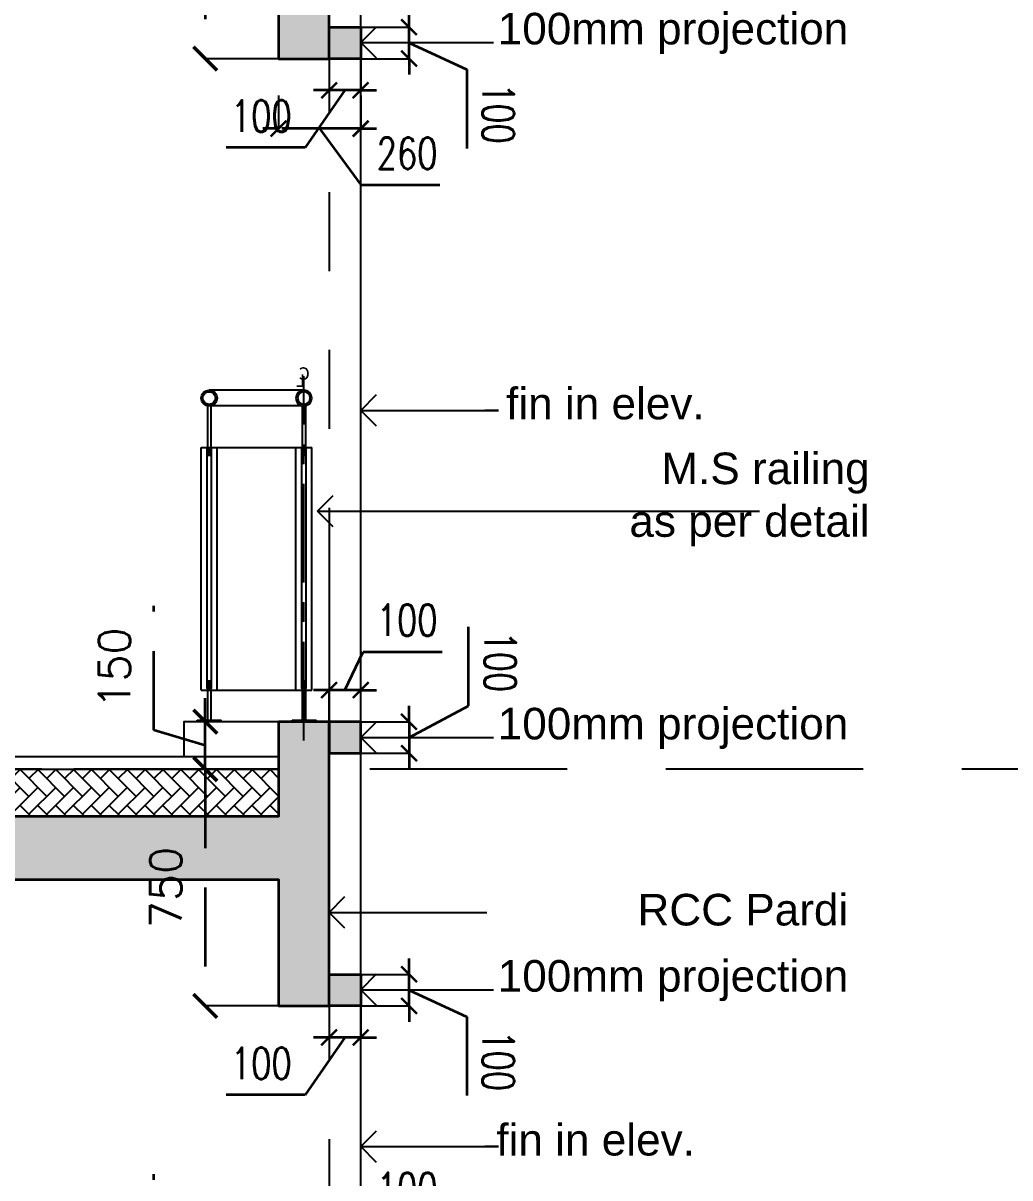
# Model space of a CAD drawing. Header units: millimetres. Extents: x 1066295 to 1300022, y -5734212 to -5454663.
# Drawn here: x 1121692 to 1124817, y -5489488 to -5485831 of the extents above; entities that cross this region are included whole.
import ezdxf

# ---------------------------------------------------------------- set-up
doc = ezdxf.new("R2010")
doc.units = ezdxf.units.MM
doc.header["$LTSCALE"] = 1000
doc.header["$MEASUREMENT"] = 0
for name, pattern in [('AUDIT_D_120904163729-0', [0]), ('T9_PROFILE SECTIONS$0$AUDIT_D_120904163729-0', [0]), ('T9_PROFILE SECTIONS$0$CENTER', [2, 1.25, -0.25, 0.25, -0.25]), ('T9_PROFILE SECTIONS$0$HIDDEN', [0.375, 0.25, -0.125]), ('T9_PROFILE SECTIONS$0$HIDDEN2', [0.1875, 0.125, -0.0625]), ('T9_PROFILE SECTIONS$0$PHANTOM2', [1.25, 0.625, -0.125, 0.125, -0.125, 0.125, -0.125]), ('T9_PROFILE SECTIONS$0$T10(T7 IS SIMILAR BUT MIRROR) - DIMENSION & TEXTING$0$HIDDEN', [0.375, 0.25, -0.125]), ('T9_PROFILE SECTIONS$0$T8_PROFILE SECTIONS$0$HIDDEN', [0.375, 0.25, -0.125])]:
    doc.linetypes.add(name, pattern=pattern)
doc.layers.get('0').update_dxf_attribs({"linetype": 'AUDIT_D_120904163729-0'})
for name, color, linetype in [('T9_PROFILE SECTIONS$0$A-BUILDING LINE TURNS HERE', 252, 'T9_PROFILE SECTIONS$0$PHANTOM2'), ('T9_PROFILE SECTIONS$0$A-DIM', 2, 'Continuous'), ('T9_PROFILE SECTIONS$0$A-SUNK SLAB', 251, 'T9_PROFILE SECTIONS$0$AUDIT_D_120904163729-0'), ('T9_PROFILE SECTIONS$0$DETAIL TEXT', 84, 'T9_PROFILE SECTIONS$0$HIDDEN'), ('T9_PROFILE SECTIONS$0$Elev 01', 8, 'Continuous'), ('T9_PROFILE SECTIONS$0$ELEV 5', 8, 'Continuous'), ('T9_PROFILE SECTIONS$0$F.F.L', 36, 'Continuous'), ('T9_PROFILE SECTIONS$0$GLASS', 5, 'Continuous'), ('T9_PROFILE SECTIONS$0$HATCH 150', 8, 'Continuous'), ('T9_PROFILE SECTIONS$0$Leader', 2, 'T9_PROFILE SECTIONS$0$AUDIT_D_120904163729-0'), ('T9_PROFILE SECTIONS$0$LEVEL', 7, 'Continuous'), ('T9_PROFILE SECTIONS$0$T10(T7 IS SIMILAR BUT MIRROR) - DIMENSION & TEXTING$0$A-DIMENSIONS', 2, 'T9_PROFILE SECTIONS$0$T10(T7 IS SIMILAR BUT MIRROR) - DIMENSION & TEXTING$0$HIDDEN')]:
    doc.layers.add(name, color=color, linetype=linetype)
for name, color, linetype, lineweight in [('T9_PROFILE SECTIONS$0$A-DIMENSION', 2, 'Continuous', 35), ('T9_PROFILE SECTIONS$0$A-SLAB', 3, 'Continuous', 35), ('T9_PROFILE SECTIONS$0$R0-18-10-2014-T1-1st Podium Floor Plan$0$Text', 7, 'Continuous', 0), ('T9_PROFILE SECTIONS$0$T8_PROFILE SECTIONS$0$A-DIMENSION', 2, 'Continuous', 35)]:
    doc.layers.add(name, color=color, linetype=linetype, lineweight=lineweight)
doc.styles.add('T9_PROFILE SECTIONS$0$arial', font='sanss___.ttf')
doc.styles.add('T9_PROFILE SECTIONS$0$ARIAL ARROW', font='arial.ttf')
doc.styles.add('T9_PROFILE SECTIONS$0$CLUSTER A- TOILET DETAIL$0$texts', font='simplex.shx', dxfattribs={"width": 0.75})
doc.styles.add('T9_PROFILE SECTIONS$0$Romans 1', font='romans.shx', dxfattribs={"height": 100})
doc.styles.add('T9_PROFILE SECTIONS$0$T8_PROFILE SECTIONS$0$Romans 1', font='romans.shx', dxfattribs={"height": 100})
doc.dimstyles.new('T9_PROFILE SECTIONS$0$ALPINE S', dxfattribs={"dimscale": 0, "dimtxt": 100, "dimasz": 75, "dimexe": 0, "dimexo": 0, "dimgap": 75, "dimtad": 1, "dimdec": 0, "dimzin": 0, "dimdsep": 46, "dimtxsty": 'T9_PROFILE SECTIONS$0$Romans 1', "dimblk": 'T9_PROFILE SECTIONS$0$_ArchTick', "dimcen": 0.09, "dimclrd": 256, "dimclre": 256, "dimclrt": 7, "dimadec": 0, "dimazin": 0, "dimtfac": 1, "dimtdec": 0, "dimtofl": 0, "dimtmove": 1, "dimatfit": 0, "dimldrblk": 'T9_PROFILE SECTIONS$0$_Open90', "dimfxl": 1, "dimtolj": 1, "dimtzin": 0, "dimarcsym": 0})
doc.dimstyles.new('T9_PROFILE SECTIONS$0$T8_PROFILE SECTIONS$0$ALPINE S', dxfattribs={"dimscale": 0, "dimtxt": 100, "dimasz": 75, "dimexe": 0, "dimexo": 0, "dimgap": 75, "dimtad": 1, "dimdec": 0, "dimzin": 0, "dimdsep": 46, "dimtxsty": 'T9_PROFILE SECTIONS$0$T8_PROFILE SECTIONS$0$Romans 1', "dimblk": 'T9_PROFILE SECTIONS$0$T8_PROFILE SECTIONS$0$_ArchTick', "dimcen": 0.09, "dimclrd": 256, "dimclre": 256, "dimclrt": 7, "dimadec": 0, "dimazin": 0, "dimtfac": 1, "dimtdec": 0, "dimtofl": 0, "dimtmove": 1, "dimatfit": 0, "dimldrblk": 'T9_PROFILE SECTIONS$0$T8_PROFILE SECTIONS$0$_Open90', "dimfxl": 1, "dimtolj": 1, "dimtzin": 0, "dimarcsym": 0})

# ---------------------------------------------------------------- blocks, each defined once
blk = doc.blocks.new('T9_PROFILE SECTIONS$0$_ArchTick')
at = {"color": 0, "linetype": 'ByBlock', "const_width": 0.15}
blk.add_lwpolyline([(-0.5, -0.5), (0.5, 0.5)], dxfattribs=at)
blk = doc.blocks.new('T9_PROFILE SECTIONS$0$A$C6E3644B4')
at = {"layer": 'T9_PROFILE SECTIONS$0$A-DIM', "ltscale": 0.7}
h = blk.add_hatch(color=8, dxfattribs=at)
edge = h.paths.add_edge_path()
edge.add_arc((0, 1025), 25, 0, 360)
edge = h.paths.add_edge_path(flags=17)
edge.add_arc((0, 1025), 20, 0, 360)
for points in [[(6, 868.7), (-6, 868.7), (-6, 843.7), (6, 843.7)], [(6, 130), (-6, 130), (-6, 105), (6, 105)]]:
    blk.add_hatch(color=8, dxfattribs=at).paths.add_polyline_path(points)
at = {"layer": 'T9_PROFILE SECTIONS$0$A-DIM', "color": 5, "linetype": 'T9_PROFILE SECTIONS$0$CENTER', "ltscale": 0.25}
blk.add_line((0, -59), (0, 1094.7), dxfattribs=at)
at = {"layer": 'T9_PROFILE SECTIONS$0$A-DIM', "ltscale": 0.7}
for p, q in [((-5, 1000.1), (-5, 868.4)), ((5, 1000.1), (5, 868.4)), ((25, 868.4), (-25, 868.4)), ((-25, 100.4), (-25, 868.4)), ((25, 100.4), (25, 868.4)), ((25, 100.4), (-25, 100.4)), ((-5, 100.4), (-5, 5)), ((5, 100.4), (5, 5))]:
    blk.add_line(p, q, dxfattribs=at)
blk.add_lwpolyline([(37.5, 5), (-37.5, 5), (-37.5, 0), (37.5, 0)], close=True, dxfattribs=at)
for radius in [25, 20]:
    blk.add_circle((0, 1025), radius, dxfattribs=at)
at = {"layer": 'T9_PROFILE SECTIONS$0$GLASS', "ltscale": 0.7}
for points in [[(-6, 868.4), (-6, 843.7), (6, 843.7), (6, 868.4)], [(-6, 105), (6, 105), (6, 868.4), (-6, 868.4)], [(-6, 130), (-6, 105), (6, 105), (6, 130)]]:
    blk.add_lwpolyline(points, close=True, dxfattribs=at)
at = {"layer": 'T9_PROFILE SECTIONS$0$DETAIL TEXT', "color": 0, "char_height": 40, "width": 489.252, "attachment_point": 1, "style": 'T9_PROFILE SECTIONS$0$arial'}
for s, insert in [('{\\fCalibri|b0|i0|c0|p34;C}', (-17.8, 1122.7)), ('{\\fCalibri|b0|i0|c0|p34;L}', (-2.8, 1100.5))]:
    blk.add_mtext(s, dxfattribs=dict(at, insert=insert))
blk = doc.blocks.new('*D220')
at = {"layer": 'T9_PROFILE SECTIONS$0$A-DIMENSION', "linetype": 'T9_PROFILE SECTIONS$0$HIDDEN', "lineweight": -2, "transparency": 16777216}
for p, q in [((1322621.8, -5677944.3), (1322621.8, -5677712.1)), ((1323371.8, -5677944.3), (1323371.8, -5677712.1))]:
    blk.add_line(p, q, dxfattribs=at)
at = {"layer": 'T9_PROFILE SECTIONS$0$A-DIMENSION', "linetype": 'T9_PROFILE SECTIONS$0$HIDDEN', "transparency": 16777216}
blk.add_line((1323371.8, -5677712.1), (1322621.8, -5677712.1), dxfattribs=at)
at = {"layer": 'T9_PROFILE SECTIONS$0$A-DIMENSION', "linetype": 'ByBlock', "transparency": 16777216, "xscale": 75, "yscale": 75, "zscale": 75, "rotation": 180}
blk.add_blockref('T9_PROFILE SECTIONS$0$_ArchTick', (1322621.8, -5677712.1), dxfattribs=at)
at = {"layer": 'T9_PROFILE SECTIONS$0$A-DIMENSION', "linetype": 'ByBlock', "transparency": 16777216, "xscale": 75, "yscale": 75, "zscale": 75}
blk.add_blockref('T9_PROFILE SECTIONS$0$_ArchTick', (1323371.8, -5677712.1), dxfattribs=at)
at = {"layer": 'T9_PROFILE SECTIONS$0$A-DIMENSION', "color": 7, "linetype": 'ByBlock', "transparency": 16777216, "insert": (1322996.8, -5677587.1), "char_height": 100, "attachment_point": 5, "style": 'T9_PROFILE SECTIONS$0$Romans 1'}
blk.add_mtext('\\A1;750', dxfattribs=at)
blk = doc.blocks.new('T9_PROFILE SECTIONS$0$_Open90')
at = {"color": 0, "linetype": 'ByBlock', "lineweight": -2}
for p, q in [((-0.5, 0.5), (0, 0)), ((0, 0), (-1, 0)), ((0, 0), (-0.5, -0.5))]:
    blk.add_line(p, q, dxfattribs=at)
blk = doc.blocks.new('T9_PROFILE SECTIONS$0$T8_PROFILE SECTIONS$0$_ArchTick')
at = {"color": 0, "linetype": 'ByBlock', "const_width": 0.15}
blk.add_lwpolyline([(-0.5, -0.5), (0.5, 0.5)], dxfattribs=at)
blk = doc.blocks.new('*D221')
at = {"layer": 'T9_PROFILE SECTIONS$0$T8_PROFILE SECTIONS$0$A-DIMENSION', "linetype": 'T9_PROFILE SECTIONS$0$T8_PROFILE SECTIONS$0$HIDDEN', "transparency": 16777216}
for p, q in [((1323621.9, -5678104.4), (1323621.9, -5678054.4)), ((1323621.9, -5678204.4), (1323621.9, -5678104.4)), ((1323621.9, -5678154.4), (1323743.4, -5678212.2)), ((1323621.9, -5678204.4), (1323621.9, -5678254.4)), ((1323743.4, -5678212.2), (1323743.4, -5678490.7))]:
    blk.add_line(p, q, dxfattribs=at)
at = {"layer": 'T9_PROFILE SECTIONS$0$T8_PROFILE SECTIONS$0$A-DIMENSION', "linetype": 'T9_PROFILE SECTIONS$0$T8_PROFILE SECTIONS$0$HIDDEN', "lineweight": -2, "transparency": 16777216}
for p, q in [((1323521.8, -5678104.4), (1323621.9, -5678104.4)), ((1323521.8, -5678204.4), (1323621.9, -5678204.4))]:
    blk.add_line(p, q, dxfattribs=at)
at = {"layer": 'T9_PROFILE SECTIONS$0$T8_PROFILE SECTIONS$0$A-DIMENSION', "linetype": 'ByBlock', "transparency": 16777216, "xscale": 50, "yscale": 50, "zscale": 50}
for p, rotation in [((1323621.9, -5678104.4), 270), ((1323621.9, -5678204.4), 90.00000000000001)]:
    blk.add_blockref('T9_PROFILE SECTIONS$0$T8_PROFILE SECTIONS$0$_ArchTick', p, dxfattribs=dict(at, rotation=rotation))
at = {"layer": 'T9_PROFILE SECTIONS$0$T8_PROFILE SECTIONS$0$A-DIMENSION', "color": 7, "linetype": 'ByBlock', "transparency": 16777216, "insert": (1323843.4, -5678351.5), "char_height": 100, "attachment_point": 5, "rotation": 270, "style": 'T9_PROFILE SECTIONS$0$CLUSTER A- TOILET DETAIL$0$texts'}
blk.add_mtext('\\A1;100', dxfattribs=at)
blk = doc.blocks.new('T9_PROFILE SECTIONS$0$T8_PROFILE SECTIONS$0$_Open90')
at = {"color": 0, "linetype": 'ByBlock', "lineweight": -2}
for p, q in [((0, 0), (-1, 0)), ((-0.5, 0.5), (0, 0)), ((0, 0), (-0.5, -0.5))]:
    blk.add_line(p, q, dxfattribs=at)
blk = doc.blocks.new('*D222')
at = {"layer": 'T9_PROFILE SECTIONS$0$T8_PROFILE SECTIONS$0$A-DIMENSION', "linetype": 'T9_PROFILE SECTIONS$0$T8_PROFILE SECTIONS$0$HIDDEN', "lineweight": -2, "transparency": 16777216}
for p, q in [((1323421.8, -5678204.4), (1323421.8, -5678357.5)), ((1323521.8, -5678204.4), (1323521.8, -5678357.5))]:
    blk.add_line(p, q, dxfattribs=at)
at = {"layer": 'T9_PROFILE SECTIONS$0$T8_PROFILE SECTIONS$0$A-DIMENSION', "linetype": 'T9_PROFILE SECTIONS$0$T8_PROFILE SECTIONS$0$HIDDEN', "transparency": 16777216}
for p, q in [((1323421.8, -5678357.5), (1323371.8, -5678357.5)), ((1323521.8, -5678357.5), (1323421.8, -5678357.5)), ((1323471.8, -5678357.5), (1323572.2, -5678546.2)), ((1323521.8, -5678357.5), (1323571.8, -5678357.5)), ((1323572.2, -5678546.2), (1323850.7, -5678546.2))]:
    blk.add_line(p, q, dxfattribs=at)
at = {"layer": 'T9_PROFILE SECTIONS$0$T8_PROFILE SECTIONS$0$A-DIMENSION', "linetype": 'ByBlock', "transparency": 16777216, "xscale": 50, "yscale": 50, "zscale": 50}
blk.add_blockref('T9_PROFILE SECTIONS$0$T8_PROFILE SECTIONS$0$_ArchTick', (1323421.8, -5678357.5), dxfattribs=at)
at = {"layer": 'T9_PROFILE SECTIONS$0$T8_PROFILE SECTIONS$0$A-DIMENSION', "linetype": 'ByBlock', "transparency": 16777216, "xscale": 50, "yscale": 50, "zscale": 50, "rotation": 180}
blk.add_blockref('T9_PROFILE SECTIONS$0$T8_PROFILE SECTIONS$0$_ArchTick', (1323521.8, -5678357.5), dxfattribs=at)
at = {"layer": 'T9_PROFILE SECTIONS$0$T8_PROFILE SECTIONS$0$A-DIMENSION', "color": 7, "linetype": 'ByBlock', "transparency": 16777216, "insert": (1323711.5, -5678646.2), "char_height": 100, "attachment_point": 5, "rotation": 180, "style": 'T9_PROFILE SECTIONS$0$CLUSTER A- TOILET DETAIL$0$texts'}
blk.add_mtext('\\A1;100', dxfattribs=at)
blk = doc.blocks.new('*D223')
at = {"layer": 'T9_PROFILE SECTIONS$0$T8_PROFILE SECTIONS$0$A-DIMENSION', "linetype": 'T9_PROFILE SECTIONS$0$T8_PROFILE SECTIONS$0$HIDDEN', "transparency": 16777216}
for p, q in [((1322340, -5678028.8), (1322340, -5677750.3)), ((1322521.7, -5678154.4), (1322340, -5678028.8)), ((1322521.7, -5678104.4), (1322521.7, -5678054.4)), ((1322521.7, -5678204.4), (1322521.7, -5678104.4)), ((1322521.7, -5678204.4), (1322521.7, -5678254.4))]:
    blk.add_line(p, q, dxfattribs=at)
at = {"layer": 'T9_PROFILE SECTIONS$0$T8_PROFILE SECTIONS$0$A-DIMENSION', "linetype": 'T9_PROFILE SECTIONS$0$T8_PROFILE SECTIONS$0$HIDDEN', "lineweight": -2, "transparency": 16777216}
for p, q in [((1322621.8, -5678104.4), (1322521.7, -5678104.4)), ((1322621.8, -5678204.4), (1322521.7, -5678204.4))]:
    blk.add_line(p, q, dxfattribs=at)
at = {"layer": 'T9_PROFILE SECTIONS$0$T8_PROFILE SECTIONS$0$A-DIMENSION', "linetype": 'ByBlock', "transparency": 16777216, "xscale": 50, "yscale": 50, "zscale": 50}
for p, rotation in [((1322521.7, -5678104.4), 270), ((1322521.7, -5678204.4), 90.00000000000001)]:
    blk.add_blockref('T9_PROFILE SECTIONS$0$T8_PROFILE SECTIONS$0$_ArchTick', p, dxfattribs=dict(at, rotation=rotation))
at = {"layer": 'T9_PROFILE SECTIONS$0$T8_PROFILE SECTIONS$0$A-DIMENSION', "color": 7, "linetype": 'ByBlock', "transparency": 16777216, "insert": (1322440, -5677889.5), "char_height": 100, "attachment_point": 5, "rotation": 270, "style": 'T9_PROFILE SECTIONS$0$CLUSTER A- TOILET DETAIL$0$texts'}
blk.add_mtext('\\A1;100', dxfattribs=at)
blk = doc.blocks.new('*D224')
at = {"layer": 'T9_PROFILE SECTIONS$0$T8_PROFILE SECTIONS$0$A-DIMENSION', "linetype": 'T9_PROFILE SECTIONS$0$T8_PROFILE SECTIONS$0$HIDDEN', "lineweight": -2, "transparency": 16777216}
for p, q in [((1322621.8, -5678204.4), (1322621.8, -5678357.5)), ((1322721.8, -5678204.4), (1322721.8, -5678357.5))]:
    blk.add_line(p, q, dxfattribs=at)
at = {"layer": 'T9_PROFILE SECTIONS$0$T8_PROFILE SECTIONS$0$A-DIMENSION', "linetype": 'T9_PROFILE SECTIONS$0$T8_PROFILE SECTIONS$0$HIDDEN', "transparency": 16777216}
for p, q in [((1322621.8, -5678357.5), (1322571.8, -5678357.5)), ((1322671.8, -5678357.5), (1322587.6, -5678540.1)), ((1322621.8, -5678357.5), (1322721.8, -5678357.5)), ((1322721.8, -5678357.5), (1322771.8, -5678357.5)), ((1322587.6, -5678540.1), (1322309, -5678540.1))]:
    blk.add_line(p, q, dxfattribs=at)
at = {"layer": 'T9_PROFILE SECTIONS$0$T8_PROFILE SECTIONS$0$A-DIMENSION', "linetype": 'ByBlock', "transparency": 16777216, "xscale": 50, "yscale": 50, "zscale": 50}
blk.add_blockref('T9_PROFILE SECTIONS$0$T8_PROFILE SECTIONS$0$_ArchTick', (1322621.8, -5678357.5), dxfattribs=at)
at = {"layer": 'T9_PROFILE SECTIONS$0$T8_PROFILE SECTIONS$0$A-DIMENSION', "linetype": 'ByBlock', "transparency": 16777216, "xscale": 50, "yscale": 50, "zscale": 50, "rotation": 180}
blk.add_blockref('T9_PROFILE SECTIONS$0$T8_PROFILE SECTIONS$0$_ArchTick', (1322721.8, -5678357.5), dxfattribs=at)
at = {"layer": 'T9_PROFILE SECTIONS$0$T8_PROFILE SECTIONS$0$A-DIMENSION', "color": 7, "linetype": 'ByBlock', "transparency": 16777216, "insert": (1322448.3, -5678640.1), "char_height": 100, "attachment_point": 5, "rotation": 180, "style": 'T9_PROFILE SECTIONS$0$CLUSTER A- TOILET DETAIL$0$texts'}
blk.add_mtext('\\A1;100', dxfattribs=at)
blk = doc.blocks.new('*D216')
at = {"layer": 'T9_PROFILE SECTIONS$0$A-DIMENSION', "linetype": 'T9_PROFILE SECTIONS$0$HIDDEN', "transparency": 16777216}
for p, q in [((1323446.8, -5677712.1), (1323495.5, -5677549.6)), ((1323495.5, -5677549.6), (1323888.4, -5677549.6)), ((1323371.8, -5677712.1), (1323296.8, -5677712.1)), ((1323371.8, -5677712.1), (1323521.8, -5677712.1)), ((1323521.8, -5677712.1), (1323596.8, -5677712.1))]:
    blk.add_line(p, q, dxfattribs=at)
at = {"layer": 'T9_PROFILE SECTIONS$0$A-DIMENSION', "linetype": 'T9_PROFILE SECTIONS$0$HIDDEN', "lineweight": -2, "transparency": 16777216}
for p, q in [((1323371.8, -5677944.4), (1323371.8, -5677712.1)), ((1323521.8, -5677944.4), (1323521.8, -5677712.1))]:
    blk.add_line(p, q, dxfattribs=at)
at = {"layer": 'T9_PROFILE SECTIONS$0$A-DIMENSION', "linetype": 'ByBlock', "transparency": 16777216, "xscale": 75, "yscale": 75, "zscale": 75}
blk.add_blockref('T9_PROFILE SECTIONS$0$_ArchTick', (1323371.8, -5677712.1), dxfattribs=at)
at = {"layer": 'T9_PROFILE SECTIONS$0$A-DIMENSION', "linetype": 'ByBlock', "transparency": 16777216, "xscale": 75, "yscale": 75, "zscale": 75, "rotation": 180}
blk.add_blockref('T9_PROFILE SECTIONS$0$_ArchTick', (1323521.8, -5677712.1), dxfattribs=at)
at = {"layer": 'T9_PROFILE SECTIONS$0$A-DIMENSION', "color": 7, "linetype": 'ByBlock', "transparency": 16777216, "insert": (1323692, -5677424.6), "char_height": 100, "attachment_point": 5, "style": 'T9_PROFILE SECTIONS$0$Romans 1'}
blk.add_mtext('\\A1;150', dxfattribs=at)
blk = doc.blocks.new('*D217')
at = {"layer": 'T9_PROFILE SECTIONS$0$T10(T7 IS SIMILAR BUT MIRROR) - DIMENSION & TEXTING$0$A-DIMENSIONS', "lineweight": -2, "transparency": 16777216}
for p, q in [((1323056.6, -5676766), (1322216.1, -5676766)), ((1323296.8, -5677053.5), (1323056.6, -5676766)), ((1323221.8, -5677053.5), (1323146.8, -5677053.5)), ((1323221.8, -5677053.5), (1323371.8, -5677053.5)), ((1323371.8, -5677053.5), (1323446.8, -5677053.5))]:
    blk.add_line(p, q, dxfattribs=at)
at = {"layer": 'T9_PROFILE SECTIONS$0$T10(T7 IS SIMILAR BUT MIRROR) - DIMENSION & TEXTING$0$A-DIMENSIONS', "linetype": 'T9_PROFILE SECTIONS$0$HIDDEN', "lineweight": -2, "transparency": 16777216}
for p, q in [((1323221.8, -5677194.4), (1323221.8, -5677053.5)), ((1323371.8, -5677194.4), (1323371.8, -5677053.5))]:
    blk.add_line(p, q, dxfattribs=at)
at = {"layer": 'T9_PROFILE SECTIONS$0$T10(T7 IS SIMILAR BUT MIRROR) - DIMENSION & TEXTING$0$A-DIMENSIONS', "linetype": 'ByBlock', "lineweight": -2, "transparency": 16777216, "xscale": 75, "yscale": 75, "zscale": 75}
blk.add_blockref('T9_PROFILE SECTIONS$0$_ArchTick', (1323221.8, -5677053.5), dxfattribs=at)
at = {"layer": 'T9_PROFILE SECTIONS$0$T10(T7 IS SIMILAR BUT MIRROR) - DIMENSION & TEXTING$0$A-DIMENSIONS', "linetype": 'ByBlock', "lineweight": -2, "transparency": 16777216, "xscale": 75, "yscale": 75, "zscale": 75, "rotation": 180}
blk.add_blockref('T9_PROFILE SECTIONS$0$_ArchTick', (1323371.8, -5677053.5), dxfattribs=at)
at = {"layer": 'T9_PROFILE SECTIONS$0$T10(T7 IS SIMILAR BUT MIRROR) - DIMENSION & TEXTING$0$A-DIMENSIONS', "color": 7, "linetype": 'ByBlock', "transparency": 16777216, "insert": (1322636.3, -5676641), "char_height": 100, "attachment_point": 5, "style": 'T9_PROFILE SECTIONS$0$Romans 1', "bg_fill": 3, "box_fill_scale": 1.25, "bg_fill_color": 256, "bg_fill_true_color": 13158600, "bg_fill_transparency": 0}
blk.add_mtext('\\A1;150 sunk', dxfattribs=at)
blk = doc.blocks.new('*D225')
at = {"layer": 'T9_PROFILE SECTIONS$0$T8_PROFILE SECTIONS$0$A-DIMENSION', "linetype": 'T9_PROFILE SECTIONS$0$T8_PROFILE SECTIONS$0$HIDDEN', "transparency": 16777216}
for p, q in [((1325400.2, -5677944.4), (1325400.2, -5677894.4)), ((1325400.2, -5678204.4), (1325400.2, -5677944.4)), ((1325400.2, -5678074.4), (1325222.1, -5678205)), ((1325222.1, -5678205), (1325222.1, -5678497.8)), ((1325400.2, -5678204.4), (1325400.2, -5678254.4))]:
    blk.add_line(p, q, dxfattribs=at)
at = {"layer": 'T9_PROFILE SECTIONS$0$T8_PROFILE SECTIONS$0$A-DIMENSION', "linetype": 'T9_PROFILE SECTIONS$0$T8_PROFILE SECTIONS$0$HIDDEN', "lineweight": -2, "transparency": 16777216}
for p, q in [((1325505.2, -5677944.4), (1325400.2, -5677944.4)), ((1325505.2, -5678204.4), (1325400.2, -5678204.4))]:
    blk.add_line(p, q, dxfattribs=at)
at = {"layer": 'T9_PROFILE SECTIONS$0$T8_PROFILE SECTIONS$0$A-DIMENSION', "linetype": 'ByBlock', "transparency": 16777216, "xscale": 50, "yscale": 50, "zscale": 50}
for p, rotation in [((1325400.2, -5677944.4), 270), ((1325400.2, -5678204.4), 90.00000000000001)]:
    blk.add_blockref('T9_PROFILE SECTIONS$0$T8_PROFILE SECTIONS$0$_ArchTick', p, dxfattribs=dict(at, rotation=rotation))
at = {"layer": 'T9_PROFILE SECTIONS$0$T8_PROFILE SECTIONS$0$A-DIMENSION', "color": 7, "linetype": 'ByBlock', "transparency": 16777216, "insert": (1325322.1, -5678351.4), "char_height": 100, "attachment_point": 5, "rotation": 270, "style": 'T9_PROFILE SECTIONS$0$CLUSTER A- TOILET DETAIL$0$texts'}
blk.add_mtext('\\A1;260', dxfattribs=at)
blk = doc.blocks.new('*D207')
at = {"layer": 'T9_PROFILE SECTIONS$0$A-DIMENSION', "linetype": 'T9_PROFILE SECTIONS$0$HIDDEN', "transparency": 16777216}
for p, q in [((1365446.8, -5672712.1), (1365495.5, -5672549.6)), ((1365495.5, -5672549.6), (1365888.4, -5672549.6)), ((1365371.8, -5672712.1), (1365296.8, -5672712.1)), ((1365371.8, -5672712.1), (1365521.8, -5672712.1)), ((1365521.8, -5672712.1), (1365596.8, -5672712.1))]:
    blk.add_line(p, q, dxfattribs=at)
at = {"layer": 'T9_PROFILE SECTIONS$0$A-DIMENSION', "linetype": 'T9_PROFILE SECTIONS$0$HIDDEN', "lineweight": -2, "transparency": 16777216}
for p, q in [((1365371.8, -5672944.4), (1365371.8, -5672712.1)), ((1365521.8, -5672944.4), (1365521.8, -5672712.1))]:
    blk.add_line(p, q, dxfattribs=at)
at = {"layer": 'T9_PROFILE SECTIONS$0$A-DIMENSION', "linetype": 'ByBlock', "transparency": 16777216, "xscale": 75, "yscale": 75, "zscale": 75}
blk.add_blockref('T9_PROFILE SECTIONS$0$_ArchTick', (1365371.8, -5672712.1), dxfattribs=at)
at = {"layer": 'T9_PROFILE SECTIONS$0$A-DIMENSION', "linetype": 'ByBlock', "transparency": 16777216, "xscale": 75, "yscale": 75, "zscale": 75, "rotation": 180}
blk.add_blockref('T9_PROFILE SECTIONS$0$_ArchTick', (1365521.8, -5672712.1), dxfattribs=at)
at = {"layer": 'T9_PROFILE SECTIONS$0$A-DIMENSION', "color": 7, "linetype": 'ByBlock', "transparency": 16777216, "insert": (1365692, -5672424.6), "char_height": 100, "attachment_point": 5, "style": 'T9_PROFILE SECTIONS$0$Romans 1'}
blk.add_mtext('\\A1;150', dxfattribs=at)
blk = doc.blocks.new('*D208')
at = {"layer": 'T9_PROFILE SECTIONS$0$T10(T7 IS SIMILAR BUT MIRROR) - DIMENSION & TEXTING$0$A-DIMENSIONS', "lineweight": -2, "transparency": 16777216}
for p, q in [((1365296.8, -5672053.5), (1365345.5, -5671891)), ((1365345.5, -5671891), (1366186, -5671891)), ((1365221.8, -5672053.5), (1365146.8, -5672053.5)), ((1365221.8, -5672053.5), (1365371.8, -5672053.5)), ((1365371.8, -5672053.5), (1365446.8, -5672053.5))]:
    blk.add_line(p, q, dxfattribs=at)
at = {"layer": 'T9_PROFILE SECTIONS$0$T10(T7 IS SIMILAR BUT MIRROR) - DIMENSION & TEXTING$0$A-DIMENSIONS', "linetype": 'T9_PROFILE SECTIONS$0$HIDDEN', "lineweight": -2, "transparency": 16777216}
for p, q in [((1365221.8, -5672194.4), (1365221.8, -5672053.5)), ((1365371.8, -5672194.4), (1365371.8, -5672053.5))]:
    blk.add_line(p, q, dxfattribs=at)
at = {"layer": 'T9_PROFILE SECTIONS$0$T10(T7 IS SIMILAR BUT MIRROR) - DIMENSION & TEXTING$0$A-DIMENSIONS', "linetype": 'ByBlock', "lineweight": -2, "transparency": 16777216, "xscale": 75, "yscale": 75, "zscale": 75}
blk.add_blockref('T9_PROFILE SECTIONS$0$_ArchTick', (1365221.8, -5672053.5), dxfattribs=at)
at = {"layer": 'T9_PROFILE SECTIONS$0$T10(T7 IS SIMILAR BUT MIRROR) - DIMENSION & TEXTING$0$A-DIMENSIONS', "linetype": 'ByBlock', "lineweight": -2, "transparency": 16777216, "xscale": 75, "yscale": 75, "zscale": 75, "rotation": 180}
blk.add_blockref('T9_PROFILE SECTIONS$0$_ArchTick', (1365371.8, -5672053.5), dxfattribs=at)
at = {"layer": 'T9_PROFILE SECTIONS$0$T10(T7 IS SIMILAR BUT MIRROR) - DIMENSION & TEXTING$0$A-DIMENSIONS', "color": 7, "linetype": 'ByBlock', "transparency": 16777216, "insert": (1365765.8, -5671766), "char_height": 100, "attachment_point": 5, "style": 'T9_PROFILE SECTIONS$0$Romans 1', "bg_fill": 3, "box_fill_scale": 1.25, "bg_fill_color": 256, "bg_fill_true_color": 13158600, "bg_fill_transparency": 0}
blk.add_mtext('\\A1;150 sunk', dxfattribs=at)
blk = doc.blocks.new('*D209')
at = {"layer": 'T9_PROFILE SECTIONS$0$T8_PROFILE SECTIONS$0$A-DIMENSION', "linetype": 'T9_PROFILE SECTIONS$0$T8_PROFILE SECTIONS$0$HIDDEN', "transparency": 16777216}
for p, q in [((1365621.9, -5673104.4), (1365621.9, -5673054.4)), ((1365621.9, -5673204.4), (1365621.9, -5673104.4)), ((1365621.9, -5673154.4), (1365743.4, -5673212.2)), ((1365621.9, -5673204.4), (1365621.9, -5673254.4)), ((1365743.4, -5673212.2), (1365743.4, -5673490.7))]:
    blk.add_line(p, q, dxfattribs=at)
at = {"layer": 'T9_PROFILE SECTIONS$0$T8_PROFILE SECTIONS$0$A-DIMENSION', "linetype": 'T9_PROFILE SECTIONS$0$T8_PROFILE SECTIONS$0$HIDDEN', "lineweight": -2, "transparency": 16777216}
for p, q in [((1365521.8, -5673104.4), (1365621.9, -5673104.4)), ((1365521.8, -5673204.4), (1365621.9, -5673204.4))]:
    blk.add_line(p, q, dxfattribs=at)
at = {"layer": 'T9_PROFILE SECTIONS$0$T8_PROFILE SECTIONS$0$A-DIMENSION', "linetype": 'ByBlock', "transparency": 16777216, "xscale": 50, "yscale": 50, "zscale": 50}
for p, rotation in [((1365621.9, -5673104.4), 270), ((1365621.9, -5673204.4), 90.00000000000001)]:
    blk.add_blockref('T9_PROFILE SECTIONS$0$T8_PROFILE SECTIONS$0$_ArchTick', p, dxfattribs=dict(at, rotation=rotation))
at = {"layer": 'T9_PROFILE SECTIONS$0$T8_PROFILE SECTIONS$0$A-DIMENSION', "color": 7, "linetype": 'ByBlock', "transparency": 16777216, "insert": (1365843.4, -5673351.5), "char_height": 100, "attachment_point": 5, "rotation": 270, "style": 'T9_PROFILE SECTIONS$0$CLUSTER A- TOILET DETAIL$0$texts'}
blk.add_mtext('\\A1;100', dxfattribs=at)
blk = doc.blocks.new('T9_PROFILE SECTIONS$0$87i')
at = {"layer": 'T9_PROFILE SECTIONS$0$A-SUNK SLAB', "linetype": 'ByBlock'}
h = blk.add_hatch(dxfattribs=at)
h.set_pattern_fill('AR-HBONE', color=256, scale=10, angle=-90)
h.set_pattern_definition([(45, (-2e-09, 3890.655), (8e-15, 56.5685425), [120, -40]), (135, (28.284, 3918.94), (8e-15, 56.5685425), [120, -40])])
h.paths.add_polyline_path([(1323221.8, -5677944.4), (1323221.8, -5676444.4), (1323371.8, -5676444.4), (1323371.8, -5677944.4)])
at = {"layer": 'T9_PROFILE SECTIONS$0$Elev 01', "ltscale": 0.7}
for points in [[(1323651.8, -5677730.3), (1323626.8, -5677730.3), (1323626.8, -5677718.3), (1323651.8, -5677718.3)], [(1324390.5, -5677730.3), (1324365.5, -5677730.3), (1324365.5, -5677718.3), (1324390.5, -5677718.3)]]:
    blk.add_hatch(color=8, dxfattribs=at).paths.add_polyline_path(points)
h = blk.add_hatch(color=8, dxfattribs=at)
edge = h.paths.add_edge_path(flags=16)
edge.add_arc((1324546.8, -5677724.4), 20, -540, -180, ccw=False)
edge = h.paths.add_edge_path()
edge.add_arc((1324546.8, -5677724.4), 25, -540, -180, ccw=False)
at = {"layer": 'T9_PROFILE SECTIONS$0$HATCH 150'}
h = blk.add_hatch(color=8, dxfattribs=at)
h.dxf.hatch_style = 1
h.paths.add_polyline_path([(1323521.8, -5677944.4), (1323371.8, -5677944.4), (1323221.8, -5677944.4), (1323221.8, -5676444.4), (1323371.8, -5676444.4), (1323371.8, -5674481), (1323171.8, -5674481), (1323171.8, -5676244.4), (1322621.8, -5676244.4), (1322621.8, -5676444.4), (1323021.8, -5676444.4), (1323021.8, -5677944.4), (1322621.8, -5677944.4), (1322621.8, -5678104.4), (1323521.8, -5678104.4)])
h = blk.add_hatch(dxfattribs=at)
h.set_pattern_fill('AR-SAND', color=8, scale=10, angle=-90)
h.set_pattern_definition([(37.5, (-7656.884, 3890.655), (-0.62993358, 19.26823769), [0, -15.2, 0, -17, 0, -16.25]), (7.5, (-7656.884, 3890.655), (17.69776705, 28.22146065), [0, -8.2, 0, -13.7, 0, -5.25]), (327.5, (-7669.184, 3890.655), (31.141418618, 0.056590535), [0, -5, 0, -18, 0, -23.5]), (317.5, (-7669.184, 3890.655), (30.06126605, 8.77675565), [0, -2.5, 0, -11.8, 0, -13.5])])
h.paths.add_polyline_path([(1322721.8, -5678104.4), (1322721.8, -5678204.4), (1322621.8, -5678204.4), (1322621.8, -5678104.4)])
h.paths.add_polyline_path([(1323421.8, -5678104.4), (1323421.8, -5678204.4), (1323521.8, -5678204.4), (1323521.8, -5678104.4)])
at = {"layer": 'T9_PROFILE SECTIONS$0$A-SLAB', "linetype": 'ByBlock'}
for points in [[(1323521.8, -5677944.4), (1323371.8, -5677944.4), (1323221.8, -5677944.4), (1323221.8, -5676444.4), (1323371.8, -5676444.4), (1323371.8, -5674481), (1323171.8, -5674481), (1323171.8, -5676244.4), (1322621.8, -5676244.4), (1322621.8, -5676444.4), (1323021.8, -5676444.4), (1323021.8, -5677944.4), (1322621.8, -5677944.4), (1322621.8, -5678104.4), (1323521.8, -5678104.4)], [(1322721.8, -5678104.4), (1322721.8, -5678204.4), (1322621.8, -5678204.4), (1322621.8, -5678104.4)], [(1323421.8, -5678104.4), (1323421.8, -5678204.4), (1323521.8, -5678204.4), (1323521.8, -5678104.4)]]:
    blk.add_lwpolyline(points, close=True, dxfattribs=at)
at = {"layer": 'T9_PROFILE SECTIONS$0$A-SUNK SLAB', "linetype": 'ByBlock'}
blk.add_lwpolyline([(1323221.8, -5677944.4), (1323221.8, -5676444.4), (1323371.8, -5676444.4), (1323371.8, -5677944.4)], close=True, dxfattribs=at)
at = {"layer": 'T9_PROFILE SECTIONS$0$Elev 01', "ltscale": 0.7}
for p, q in [((1323622.2, -5677719.4), (1323526.8, -5677719.4)), ((1323622.2, -5677729.4), (1323526.8, -5677729.4)), ((1323622.2, -5677699.4), (1324390.2, -5677699.4)), ((1323622.2, -5677699.4), (1323622.2, -5677749.4)), ((1324390.2, -5677699.4), (1324390.2, -5677749.4)), ((1324521.9, -5677719.4), (1324390.2, -5677719.4)), ((1324521.9, -5677729.4), (1324390.2, -5677729.4)), ((1324521.8, -5678024.4), (1324521.8, -5677724.4)), ((1324571.8, -5678024.4), (1324571.8, -5677724.4)), ((1323622.2, -5677749.4), (1324390.2, -5677749.4)), ((1323622.2, -5677749.4), (1323622.2, -5677999.4)), ((1324390.2, -5677749.4), (1324390.2, -5677999.4))]:
    blk.add_line(p, q, dxfattribs=at)
at = {"layer": 'T9_PROFILE SECTIONS$0$Elev 01', "linetype": 'ByBlock'}
blk.add_lwpolyline([(1323521.8, -5677944.4), (1323521.8, -5677644.4), (1323411.8, -5677644.4)], dxfattribs=at)
at = {"layer": 'T9_PROFILE SECTIONS$0$Elev 01', "ltscale": 0.7}
for points in [[(1323526.8, -5677686.9), (1323526.8, -5677761.9), (1323521.8, -5677761.9), (1323521.8, -5677686.9)], [(1323626.8, -5677730.3), (1323626.8, -5677718.3), (1324390.2, -5677718.3), (1324390.2, -5677730.3)], [(1323651.8, -5677730.3), (1323626.8, -5677730.3), (1323626.8, -5677718.3), (1323651.8, -5677718.3)], [(1324390.2, -5677730.3), (1324365.5, -5677730.3), (1324365.5, -5677718.3), (1324390.2, -5677718.3)]]:
    blk.add_lwpolyline(points, close=True, dxfattribs=at)
for radius in [25, 20]:
    blk.add_circle((1324546.8, -5677724.4), radius, dxfattribs=at)
at = {"layer": 'T9_PROFILE SECTIONS$0$ELEV 5', "ltscale": 0.7}
for p, q in [((1322721.8, -5678204.4), (1323421.8, -5678204.4)), ((1323521.8, -5678204.4), (1325621.8, -5678204.4))]:
    blk.add_line(p, q, dxfattribs=at)
at = {"layer": 'T9_PROFILE SECTIONS$0$F.F.L', "linetype": 'Continuous', "ltscale": 0.1}
blk.add_lwpolyline([(1323421.8, -5674481), (1323421.8, -5676444.4), (1323411.8, -5676444.4), (1323411.8, -5677944.4)], dxfattribs=at)
at = {"layer": 'T9_PROFILE SECTIONS$0$T10(T7 IS SIMILAR BUT MIRROR) - DIMENSION & TEXTING$0$A-DIMENSIONS', "linetype": 'ByBlock'}
blk.add_lwpolyline([(1323411.8, -5677944.4), (1323521.8, -5677944.4), (1323521.8, -5678104.4)], dxfattribs=at)
at = {"layer": 'T9_PROFILE SECTIONS$0$A-SLAB', "linetype": 'ByBlock', "xscale": -1, "rotation": 270}
blk.add_blockref('T9_PROFILE SECTIONS$0$A$C6E3644B4', (1323521.8, -5678024.4), dxfattribs=at)
at = {"layer": 'T9_PROFILE SECTIONS$0$R0-18-10-2014-T1-1st Podium Floor Plan$0$Text', "char_height": 100, "width": 1133.401, "attachment_point": 9, "rotation": 270, "style": 'T9_PROFILE SECTIONS$0$ARIAL ARROW'}
for s, insert in [('100mm projection\\P  ', (1322470.1, -5679748.7, 0)), ('100mm projection\\P  ', (1323269, -5679748.7, 0)), ('fin in elev.', (1324478.2, -5679293.9, 0)), ('M.S railing \\Pas per detail\\P  ', (1323910.7, -5679816.4)), ('RCC Pardi', (1322875.2, -5679748.7, 0))]:
    blk.add_mtext(s, dxfattribs=dict(at, insert=insert))
at = {"layer": 'T9_PROFILE SECTIONS$0$A-DIMENSION', "linetype": 'ByBlock'}
for base, p1, p2, picture, middle in [((1323521.8, -5677712.1), (1323371.8, -5677944.4), (1323521.8, -5677944.4), '*D216', (1323570.5, -5677424.6)), ((1322621.8, -5677712.1), (1323371.8, -5677944.3), (1322621.8, -5677944.3), '*D220', (1322996.8, -5677587.1))]:
    dim = blk.add_linear_dim(base=base, p1=p1, p2=p2, dimstyle='T9_PROFILE SECTIONS$0$ALPINE S', override={"dimscale": 1, "dimfxl": 5, "dimlwd": 65535, "dimarcsym": 1}, dxfattribs=at)
    dim.commit()
    dim.dimension.update_dxf_attribs({"geometry": picture, "text_midpoint": middle})
at = {"layer": 'T9_PROFILE SECTIONS$0$T8_PROFILE SECTIONS$0$A-DIMENSION', "linetype": 'ByBlock'}
for base, p1, p2, angle, picture, middle in [((1322521.7, -5678104.4), (1322621.8, -5678204.4, 0), (1322621.8, -5678104.4, 0), 270, '*D223', (1322340, -5677978.8)), ((1325400.2, -5677944.4), (1325505.2, -5678204.4, 0), (1325505.2, -5677944.4, 0), 270, '*D225', (1325222.1, -5678255)), ((1323621.9, -5678104.4), (1323521.8, -5678204.4, 0), (1323521.8, -5678104.4, 0), 270, '*D221', (1323743.4, -5678262.2)), ((1322721.8, -5678357.5), (1322621.8, -5678204.4), (1322721.8, -5678204.4, 0), 180, '*D224', (1322537.6, -5678540.1))]:
    dim = blk.add_linear_dim(base=base, p1=p1, p2=p2, angle=angle, dimstyle='T9_PROFILE SECTIONS$0$T8_PROFILE SECTIONS$0$ALPINE S', override={"dimscale": 1, "dimasz": 50, "dimgap": 50, "dimtxsty": 'T9_PROFILE SECTIONS$0$CLUSTER A- TOILET DETAIL$0$texts', "dimfxl": 5, "dimlwd": 65535, "dimarcsym": 1}, dxfattribs=at)
    dim.commit()
    dim.dimension.update_dxf_attribs({"geometry": picture, "text_midpoint": middle, "dimtype": 128})
dim = blk.add_linear_dim(base=(1323421.8, -5678357.5), p1=(1323521.8, -5678204.4), p2=(1323421.8, -5678204.4, 0), dimstyle='T9_PROFILE SECTIONS$0$T8_PROFILE SECTIONS$0$ALPINE S', override={"dimscale": 1, "dimasz": 50, "dimgap": 50, "dimtxsty": 'T9_PROFILE SECTIONS$0$CLUSTER A- TOILET DETAIL$0$texts', "dimfxl": 5, "dimlwd": 65535, "dimarcsym": 1}, dxfattribs=at)
dim.commit()
dim.dimension.update_dxf_attribs({"geometry": '*D222', "text_midpoint": (1323622.2, -5678546.2), "dimtype": 128})
at = {"layer": 'T9_PROFILE SECTIONS$0$Leader'}
for points, override in [([(1324188.8, -5678067.4, 0), (1324188.8, -5679467.3, 0)], {"dimscale": 1, "dimasz": 100, "dimtad": 0, "dimclrd": 256}), ([(1322917.8, -5678104.4), (1322917.8, -5678448.1), (1322917.8, -5678604.4)], {"dimscale": 1, "dimasz": 100, "dimtad": 0}), ([(1322672.9, -5678204.4), (1322672.9, -5678421), (1322672.9, -5678624.7)], {"dimscale": 1, "dimasz": 100, "dimtad": 0}), ([(1323471.8, -5678204.4), (1323471.8, -5678421), (1323471.8, -5678624.7)], {"dimscale": 1, "dimasz": 100, "dimtad": 0}), ([(1324507.7, -5678204.4), (1324507.7, -5678640.4), (1324507.7, -5678597.3)], {"dimscale": 1, "dimasz": 100, "dimtad": 0})]:
    blk.add_leader(points, dimstyle='T9_PROFILE SECTIONS$0$ALPINE S', override=override, dxfattribs=at)
at = {"layer": 'T9_PROFILE SECTIONS$0$T10(T7 IS SIMILAR BUT MIRROR) - DIMENSION & TEXTING$0$A-DIMENSIONS', "linetype": 'ByBlock'}
dim = blk.add_linear_dim(base=(1323371.8, -5677053.5), p1=(1323221.8, -5677194.4), p2=(1323371.8, -5677194.4), text='<> sunk', dimstyle='T9_PROFILE SECTIONS$0$ALPINE S', override={"dimscale": 1, "dimfxl": 5, "dimtfill": 1, "dimarcsym": 1}, dxfattribs=at)
dim.commit()
dim.dimension.update_dxf_attribs({"geometry": '*D217', "text_midpoint": (1322981.6, -5676766), "dimtype": 128})
blk = doc.blocks.new('T9_PROFILE SECTIONS$0$78O')
at = {"layer": 'T9_PROFILE SECTIONS$0$ELEV 5', "ltscale": 0.7}
blk.add_line((1365521.8, -5673204.4, 0), (1366421.8, -5673204.4, 0), dxfattribs=at)
at = {"layer": 'T9_PROFILE SECTIONS$0$R0-18-10-2014-T1-1st Podium Floor Plan$0$Text', "insert": (1365946.6, -5674263, 0), "char_height": 100, "width": 1133.401, "attachment_point": 9, "rotation": 270, "style": 'T9_PROFILE SECTIONS$0$ARIAL ARROW'}
blk.add_mtext('fin in elev.', dxfattribs=at)
at = {"layer": 'T9_PROFILE SECTIONS$0$A-DIMENSION', "linetype": 'ByBlock'}
dim = blk.add_linear_dim(base=(1365521.8, -5672712.1), p1=(1365371.8, -5672944.4), p2=(1365521.8, -5672944.4), dimstyle='T9_PROFILE SECTIONS$0$ALPINE S', override={"dimscale": 1, "dimfxl": 5, "dimlwd": 65535, "dimarcsym": 1}, dxfattribs=at)
dim.commit()
dim.dimension.update_dxf_attribs({"geometry": '*D207', "text_midpoint": (1365570.5, -5672424.6)})
at = {"layer": 'T9_PROFILE SECTIONS$0$T10(T7 IS SIMILAR BUT MIRROR) - DIMENSION & TEXTING$0$A-DIMENSIONS', "linetype": 'ByBlock'}
dim = blk.add_linear_dim(base=(1365371.8, -5672053.5), p1=(1365221.8, -5672194.4), p2=(1365371.8, -5672194.4), text='<> sunk', dimstyle='T9_PROFILE SECTIONS$0$ALPINE S', override={"dimscale": 1, "dimfxl": 5, "dimtfill": 1, "dimarcsym": 1}, dxfattribs=at)
dim.commit()
dim.dimension.update_dxf_attribs({"geometry": '*D208', "text_midpoint": (1365420.5, -5671766)})
at = {"layer": 'T9_PROFILE SECTIONS$0$T8_PROFILE SECTIONS$0$A-DIMENSION', "linetype": 'ByBlock'}
dim = blk.add_linear_dim(base=(1365621.9, -5673104.4), p1=(1365521.8, -5673204.4, 0), p2=(1365521.8, -5673104.4, 0), angle=270, dimstyle='T9_PROFILE SECTIONS$0$T8_PROFILE SECTIONS$0$ALPINE S', override={"dimscale": 1, "dimasz": 50, "dimgap": 50, "dimtxsty": 'T9_PROFILE SECTIONS$0$CLUSTER A- TOILET DETAIL$0$texts', "dimfxl": 5, "dimlwd": 65535, "dimarcsym": 1}, dxfattribs=at)
dim.commit()
dim.dimension.update_dxf_attribs({"geometry": '*D209', "text_midpoint": (1365743.4, -5673262.2), "dimtype": 128})
at = {"layer": 'T9_PROFILE SECTIONS$0$Leader'}
blk.add_leader([(1365976.1, -5673204.4), (1365976.1, -5673640.4), (1365976.1, -5673597.3)], dimstyle='T9_PROFILE SECTIONS$0$ALPINE S', override={"dimscale": 1, "dimasz": 100, "dimtad": 0}, dxfattribs=at)
blk = doc.blocks.new('T9_PROFILE SECTIONS')
at = {"layer": 'T9_PROFILE SECTIONS$0$A-BUILDING LINE TURNS HERE', "ltscale": 2}
blk.add_line((1124406.2086, -5454967.5259), (1124406.2086, -5549767.0766), dxfattribs=at)
at = {"layer": 'T9_PROFILE SECTIONS$0$LEVEL', "color": 1, "linetype": 'T9_PROFILE SECTIONS$0$HIDDEN2', "ltscale": 5}
blk.add_line((1261097.5948, -5485795.054, -0.01), (1103452.4742, -5485795.054, -0.01), dxfattribs=at)
at = {"linetype": 'ByBlock', "rotation": 90}
blk.add_blockref('T9_PROFILE SECTIONS$0$87i', (-4553698.1532, -6809166.8482), dxfattribs=at)
for name, p in [('T9_PROFILE SECTIONS$0$87i', (-4553698.1532, -6806166.8482)), ('T9_PROFILE SECTIONS$0$78O', (-4548698.1532, -6852966.8482))]:
    blk.add_blockref(name, p, dxfattribs=at)

msp = doc.modelspace()

# ---------------------------------------------------------------- block references
at = {"linetype": 'ByBlock'}
msp.add_blockref('T9_PROFILE SECTIONS', (-1745.2, -2398.4, 0.4), dxfattribs=at)

doc.saveas('drawing.dxf')
